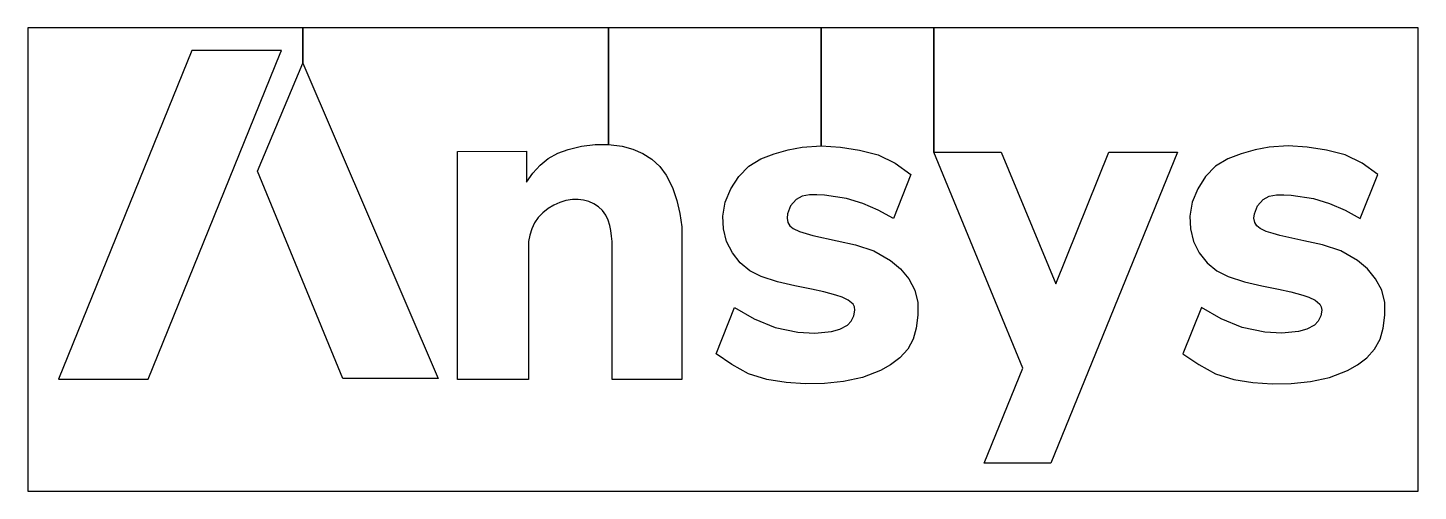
# Model space of a CAD drawing. Extents: x -86 to 81, y -28 to 28.
import ezdxf

# ---------------------------------------------------------------- set-up
doc = ezdxf.new("R2010")
doc.units = 0
doc.layers.add('ANSYS_LOGO_2D', color=10, linetype='CONTINUOUS')

msp = doc.modelspace()

# ---------------------------------------------------------------- linework, layer by layer
at = {"layer": 'ANSYS_LOGO_2D'}
for points in [[(22.89, 27.94), (22.89, 12.94), (30.99, 12.94), (37.6, -2.94), (43.97, 12.94), (52.25, 12.94), (36.98, -24.57), (28.95, -24.57), (33.62, -13.09), (22.89, 12.94), (22.89, 27.94), (9.3, 27.94), (9.3, 13.69), (11.61, 13.53), (13.93, 13.2), (16.17, 12.61), (18.23, 11.63), (20.1, 10.27), (18, 4.96), (16.17, 5.93), (14.3, 6.77), (12.37, 7.37), (9.68, 7.76), (8.78, 7.8), (7.88, 7.79), (7.02, 7.64), (6.28, 7.25), (5.61, 6.46), (5.23, 5.51), (5.18, 4.98), (5.28, 4.47), (5.52, 4.05), (5.91, 3.74), (6.67, 3.39), (7.5, 3.13), (8.3, 2.91), (11.21, 2.25), (13.45, 1.78), (15.65, 1.05), (17.67, -0.11), (18.85, -1.12), (19.85, -2.32), (20.58, -3.69), (20.94, -5.17), (20.96, -6.72), (20.77, -8.28), (20.39, -9.62), (19.73, -10.82), (18.78, -11.85), (17.67, -12.71), (16.46, -13.4), (14.28, -14.22), (11.99, -14.72), (9.68, -14.97), (7.37, -15.01), (5.06, -14.85), (2.75, -14.46), (0.55, -13.77), (-1.48, -12.68), (-3.38, -11.36), (-1.16, -5.79), (1.21, -7.15), (3.76, -8.18), (6.47, -8.76), (8.53, -8.87), (10.56, -8.67), (11.56, -8.4), (12.47, -7.92), (12.93, -7.43), (13.24, -6.8), (13.36, -6.09), (13.3, -5.71), (13.14, -5.38), (12.55, -4.89), (11.81, -4.55), (11.08, -4.29), (9.62, -3.91), (8.14, -3.57), (6.11, -3.16), (4.05, -2.71), (2.07, -2.07), (0.71, -1.38), (-0.46, -0.42), (-1.41, 0.8), (-2.1, 2.19), (-2.49, 3.68), (-2.56, 5.21), (-2.26, 6.92), (-1.6, 8.52), (-0.65, 9.99), (0.56, 11.24), (2.01, 12.15), (3.64, 12.76), (5.32, 13.23), (7.01, 13.56), (9.3, 13.69), (9.3, 27.94), (-16.33, 27.94), (-16.33, 13.86), (-14.71, 13.65), (-13.43, 13.3), (-12.21, 12.79), (-11.11, 12.09), (-10.16, 11.2), (-9.38, 10.15), (-8.62, 8.68), (-8.1, 7.12), (-7.76, 5.53), (-7.5, 3.92), (-7.5, -14.49), (-15.92, -14.49), (-15.92, 2.16), (-15.98, 2.82), (-16.06, 3.48), (-16.2, 4.12), (-16.4, 4.76), (-16.68, 5.36), (-17.06, 5.91), (-17.54, 6.36), (-18.1, 6.72), (-18.71, 6.98), (-19.35, 7.14), (-20.01, 7.22), (-20.68, 7.22), (-21.47, 7.1), (-22.23, 6.88), (-22.95, 6.55), (-23.62, 6.13), (-24.25, 5.63), (-24.82, 5.06), (-25.28, 4.42), (-25.6, 3.71), (-25.83, 2.95), (-26, 2.16), (-26, -14.49), (-34.54, -14.49), (-34.54, 13.02), (-26.22, 13.06), (-26.22, 9.33), (-25.45, 10.4), (-24.6, 11.38), (-23.61, 12.19), (-22.47, 12.82), (-21.22, 13.28), (-19.59, 13.66), (-17.95, 13.86), (-16.33, 13.86), (-16.33, 27.94), (-53.18, 27.94), (-53.18, 23.67), (-36.87, -14.34), (-48.36, -14.34), (-58.67, 10.66), (-53.18, 23.67), (-53.18, 27.94), (-86.36, 27.94), (-86.36, -27.94), (81.28, -27.94), (81.28, 27.94), (22.89, 27.94)], [(-55.93, 24.83), (-55.79, 25.21), (-66.57, 25.21), (-82.65, -14.42), (-71.86, -14.42), (-55.93, 24.83)], [(77.07, -8.28), (77.26, -6.72), (77.24, -5.17), (76.88, -3.69), (76.15, -2.32), (75.15, -1.12), (73.97, -0.11), (71.95, 1.05), (69.75, 1.78), (67.51, 2.25), (64.6, 2.91), (63.8, 3.13), (62.97, 3.39), (62.21, 3.74), (61.82, 4.05), (61.58, 4.47), (61.48, 4.98), (61.53, 5.51), (61.91, 6.46), (62.58, 7.25), (63.32, 7.64), (64.18, 7.79), (65.09, 7.8), (65.98, 7.76), (68.67, 7.37), (70.6, 6.77), (72.47, 5.93), (74.3, 4.96), (76.4, 10.27), (74.53, 11.63), (72.47, 12.61), (70.23, 13.2), (67.91, 13.53), (65.6, 13.69), (63.31, 13.56), (61.62, 13.23), (59.94, 12.76), (58.31, 12.15), (56.86, 11.24), (55.65, 9.99), (54.7, 8.52), (54.04, 6.92), (53.74, 5.21), (53.81, 3.68), (54.2, 2.19), (54.89, 0.8), (55.84, -0.42), (57.01, -1.38), (58.37, -2.07), (60.35, -2.71), (62.41, -3.16), (64.44, -3.57), (65.92, -3.91), (67.38, -4.29), (68.11, -4.55), (68.85, -4.89), (69.44, -5.38), (69.6, -5.71), (69.66, -6.09), (69.54, -6.8), (69.23, -7.43), (68.77, -7.92), (67.86, -8.4), (66.86, -8.67), (64.83, -8.87), (62.77, -8.76), (60.06, -8.18), (57.51, -7.15), (55.14, -5.79), (52.92, -11.36), (54.82, -12.68), (56.85, -13.77), (59.05, -14.46), (61.36, -14.85), (63.67, -15.01), (65.98, -14.97), (68.29, -14.72), (70.58, -14.22), (72.76, -13.4), (73.97, -12.71), (75.09, -11.85), (76.03, -10.82), (76.69, -9.62), (77.07, -8.28)]]:
    msp.add_lwpolyline(points, close=True, dxfattribs=at)

doc.saveas('drawing.dxf')
